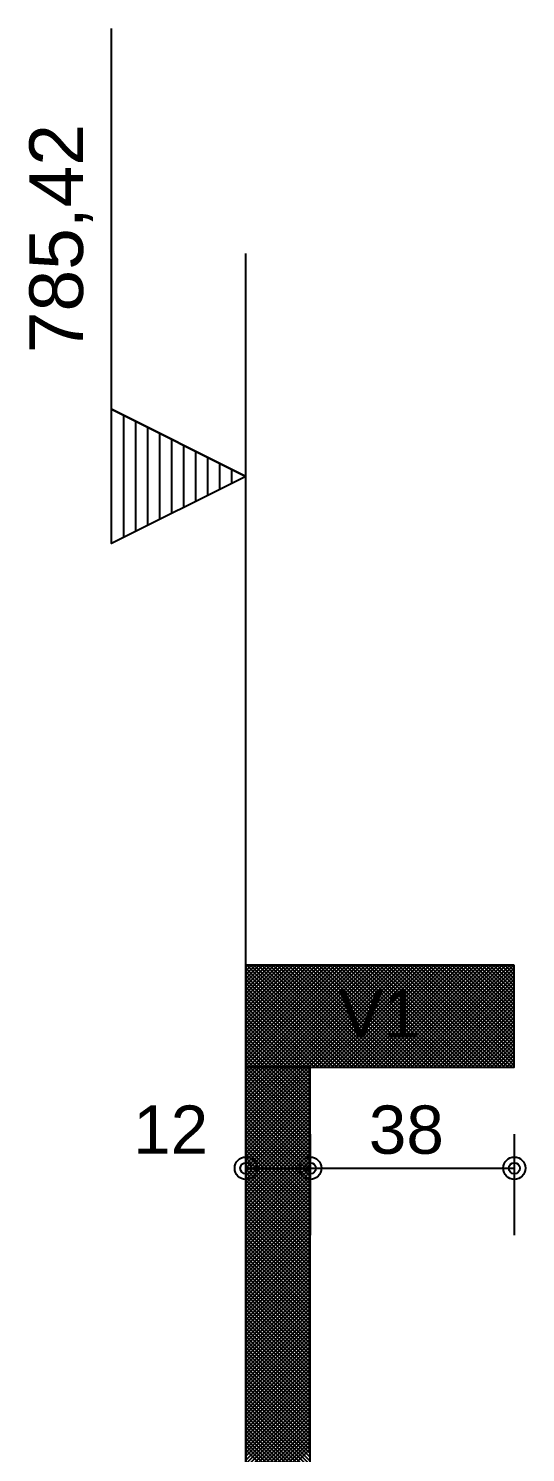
# Model space of a CAD drawing. Extents: x 0 to 119, y 0 to 84.
# Drawn here: x 11.87 to 13.72, y 72.47 to 77.78 of the extents above; entities that cross this region are included whole.
import ezdxf

# ---------------------------------------------------------------- set-up
doc = ezdxf.new("R2010")
doc.units = 0
doc.header["$MEASUREMENT"] = 0
for name, color, linetype in [('1', 3, 'CONTINUOUS'), ('29', 9, 'CONTINUOUS'), ('3', 7, 'CONTINUOUS'), ('32', 250, 'CONTINUOUS'), ('6', 178, 'CONTINUOUS')]:
    doc.layers.add(name, color=color, linetype=linetype)
doc.styles.add('TQS_ARIAL', font='arial.ttf')

msp = doc.modelspace()

# ---------------------------------------------------------------- linework, layer by layer
at = {"layer": '1', "color": 3, "linetype": 'Continuous'}
msp.add_lwpolyline([(12.1805, 76.363036), (12.6805, 76.113036), (12.1805, 75.863036), (12.1805, 76.363036)], dxfattribs=at)
at = {"layer": '29', "color": 9, "linetype": 'Continuous'}
for p, q in [((12.6805, 73.915947), (13.055152, 74.290599)), ((12.6805, 73.93009), (13.04101, 74.290599)), ((12.6805, 73.944232), (13.026868, 74.290599)), ((12.6805, 73.958374), (13.012725, 74.290599)), ((12.6805, 73.972516), (12.998583, 74.290599)), ((12.6805, 73.986658), (12.984441, 74.290599)), ((12.6805, 74.0008), (12.970299, 74.290599)), ((12.6805, 74.014942), (12.956157, 74.290599)), ((12.6805, 74.029084), (12.942015, 74.290599)), ((12.6805, 74.043227), (12.927873, 74.290599)), ((12.6805, 74.057369), (12.913731, 74.290599)), ((12.6805, 74.071511), (12.899588, 74.290599)), ((12.6805, 74.085653), (12.885446, 74.290599)), ((12.6805, 74.099795), (12.871304, 74.290599)), ((12.6805, 74.113937), (12.857162, 74.290599)), ((12.6805, 74.128079), (12.84302, 74.290599)), ((12.6805, 74.142222), (12.828878, 74.290599)), ((12.6805, 74.156364), (12.814736, 74.290599)), ((12.6805, 74.170506), (12.800593, 74.290599)), ((12.6805, 74.184648), (12.786451, 74.290599)), ((12.6805, 74.19879), (12.772309, 74.290599)), ((12.6805, 74.212932), (12.758167, 74.290599)), ((12.6805, 74.227074), (12.744025, 74.290599)), ((12.6805, 74.241216), (12.729883, 74.290599)), ((12.6805, 74.255359), (12.715741, 74.290599)), ((12.6805, 74.269501), (12.701598, 74.290599)), ((12.6805, 74.283643), (12.687456, 74.290599)), ((12.683535, 74.290599), (13.063546, 73.910589)), ((12.689283, 73.910589), (13.069294, 74.290599)), ((12.697677, 74.290599), (13.077688, 73.910589)), ((12.703426, 73.910589), (13.083436, 74.290599)), ((12.711819, 74.290599), (13.09183, 73.910589)), ((12.717568, 73.910589), (13.097578, 74.290599)), ((12.725961, 74.290599), (13.105972, 73.910589)), ((12.73171, 73.910589), (13.11172, 74.290599)), ((12.740104, 74.290599), (13.120114, 73.910589)), ((12.745852, 73.910589), (13.125863, 74.290599)), ((12.754246, 74.290599), (13.134256, 73.910589)), ((12.759994, 73.910589), (13.140005, 74.290599)), ((12.768388, 74.290599), (13.148398, 73.910589)), ((12.774136, 73.910589), (13.154147, 74.290599)), ((12.78253, 74.290599), (13.162541, 73.910589)), ((12.788278, 73.910589), (13.168289, 74.290599)), ((12.796672, 74.290599), (13.176683, 73.910589)), ((12.80242, 73.910589), (13.182431, 74.290599)), ((12.810814, 74.290599), (13.190825, 73.910589)), ((12.816563, 73.910589), (13.196573, 74.290599)), ((12.824956, 74.290599), (13.204967, 73.910589)), ((12.830705, 73.910589), (13.210715, 74.290599)), ((12.839098, 74.290599), (13.219109, 73.910589)), ((12.844847, 73.910589), (13.224857, 74.290599)), ((12.853241, 74.290599), (13.233251, 73.910589)), ((12.858989, 73.910589), (13.239, 74.290599)), ((12.867383, 74.290599), (13.247393, 73.910589)), ((12.873131, 73.910589), (13.253142, 74.290599)), ((12.881525, 74.290599), (13.261535, 73.910589)), ((12.887273, 73.910589), (13.267284, 74.290599)), ((12.895667, 74.290599), (13.275678, 73.910589)), ((12.901415, 73.910589), (13.281426, 74.290599)), ((12.909809, 74.290599), (13.28982, 73.910589)), ((12.915558, 73.910589), (13.295568, 74.290599)), ((12.923951, 74.290599), (13.303962, 73.910589)), ((12.9297, 73.910589), (13.30971, 74.290599)), ((12.938093, 74.290599), (13.318104, 73.910589)), ((12.943842, 73.910589), (13.323852, 74.290599)), ((12.952236, 74.290599), (13.332246, 73.910589)), ((12.957984, 73.910589), (13.337995, 74.290599)), ((12.966378, 74.290599), (13.346388, 73.910589)), ((12.972126, 73.910589), (13.352137, 74.290599)), ((12.98052, 74.290599), (13.36053, 73.910589)), ((12.986268, 73.910589), (13.366279, 74.290599)), ((12.994662, 74.290599), (13.374673, 73.910589)), ((13.00041, 73.910589), (13.380421, 74.290599)), ((13.008804, 74.290599), (13.388815, 73.910589)), ((13.014553, 73.910589), (13.394563, 74.290599)), ((13.022946, 74.290599), (13.402957, 73.910589)), ((13.028695, 73.910589), (13.408705, 74.290599)), ((13.037088, 74.290599), (13.417099, 73.910589)), ((13.042837, 73.910589), (13.422847, 74.290599)), ((13.05123, 74.290599), (13.431241, 73.910589)), ((13.056979, 73.910589), (13.43699, 74.290599)), ((13.065373, 74.290599), (13.445383, 73.910589)), ((13.071121, 73.910589), (13.451132, 74.290599)), ((13.079515, 74.290599), (13.459525, 73.910589)), ((13.085263, 73.910589), (13.465274, 74.290599)), ((13.093657, 74.290599), (13.473668, 73.910589)), ((13.099405, 73.910589), (13.479416, 74.290599)), ((13.107799, 74.290599), (13.48781, 73.910589)), ((13.113547, 73.910589), (13.493558, 74.290599)), ((13.121941, 74.290599), (13.501952, 73.910589)), ((13.12769, 73.910589), (13.5077, 74.290599)), ((13.136083, 74.290599), (13.516094, 73.910589)), ((13.141832, 73.910589), (13.521842, 74.290599)), ((13.150225, 74.290599), (13.530236, 73.910589)), ((13.155974, 73.910589), (13.535984, 74.290599)), ((13.164368, 74.290599), (13.544378, 73.910589)), ((13.170116, 73.910589), (13.550127, 74.290599)), ((13.17851, 74.290599), (13.55852, 73.910589)), ((13.184258, 73.910589), (13.564269, 74.290599)), ((13.192652, 74.290599), (13.572662, 73.910589)), ((13.1984, 73.910589), (13.578411, 74.290599)), ((13.206794, 74.290599), (13.586805, 73.910589)), ((13.212542, 73.910589), (13.592553, 74.290599)), ((13.220936, 74.290599), (13.600947, 73.910589)), ((13.226685, 73.910589), (13.606695, 74.290599)), ((13.235078, 74.290599), (13.615089, 73.910589)), ((13.240827, 73.910589), (13.620837, 74.290599)), ((13.24922, 74.290599), (13.629231, 73.910589)), ((13.254969, 73.910589), (13.634979, 74.290599)), ((13.263363, 74.290599), (13.643373, 73.910589)), ((13.269111, 73.910589), (13.649122, 74.290599)), ((13.277505, 74.290599), (13.657515, 73.910589)), ((13.283253, 73.910589), (13.663264, 74.290599)), ((13.291647, 74.290599), (13.671657, 73.910589)), ((13.297395, 73.910589), (13.677406, 74.290599)), ((13.305789, 74.290599), (13.6805, 73.915888)), ((13.319931, 74.290599), (13.6805, 73.93003)), ((13.334073, 74.290599), (13.6805, 73.944172)), ((13.348215, 74.290599), (13.6805, 73.958314)), ((13.362357, 74.290599), (13.6805, 73.972456)), ((13.3765, 74.290599), (13.6805, 73.986599)), ((13.390642, 74.290599), (13.6805, 74.000741)), ((13.404784, 74.290599), (13.6805, 74.014883)), ((13.418926, 74.290599), (13.6805, 74.029025)), ((13.433068, 74.290599), (13.6805, 74.043167)), ((13.44721, 74.290599), (13.6805, 74.057309)), ((13.461352, 74.290599), (13.6805, 74.071451)), ((13.475495, 74.290599), (13.6805, 74.085594)), ((13.489637, 74.290599), (13.6805, 74.099736)), ((13.503779, 74.290599), (13.6805, 74.113878)), ((13.517921, 74.290599), (13.6805, 74.12802)), ((13.532063, 74.290599), (13.6805, 74.142162)), ((13.546205, 74.290599), (13.6805, 74.156304)), ((13.560347, 74.290599), (13.6805, 74.170446)), ((13.57449, 74.290599), (13.6805, 74.184589)), ((13.588632, 74.290599), (13.6805, 74.198731)), ((13.602774, 74.290599), (13.6805, 74.212873)), ((13.616916, 74.290599), (13.6805, 74.227015)), ((13.631058, 74.290599), (13.6805, 74.241157)), ((13.6452, 74.290599), (13.6805, 74.255299)), ((13.659342, 74.290599), (13.6805, 74.269441)), ((13.673484, 74.290599), (13.6805, 74.283583)), ((12.6805, 74.279492), (13.049403, 73.910589)), ((12.6805, 74.26535), (13.035261, 73.910589)), ((12.6805, 74.251208), (13.021119, 73.910589)), ((12.6805, 74.237065), (13.006977, 73.910589)), ((13.311537, 73.910589), (13.6805, 74.279551)), ((13.325679, 73.910589), (13.6805, 74.265409)), ((13.339822, 73.910589), (13.6805, 74.251267)), ((13.353964, 73.910589), (13.6805, 74.237125)), ((12.6805, 74.222923), (12.992835, 73.910589)), ((12.6805, 74.208781), (12.978693, 73.910589)), ((12.6805, 74.194639), (12.964551, 73.910589)), ((12.6805, 74.180497), (12.950408, 73.910589)), ((13.368106, 73.910589), (13.6805, 74.222983)), ((13.382248, 73.910589), (13.6805, 74.208841)), ((13.39639, 73.910589), (13.6805, 74.194698)), ((13.410532, 73.910589), (13.6805, 74.180556)), ((12.6805, 74.166355), (12.936266, 73.910589)), ((12.6805, 74.152213), (12.922124, 73.910589)), ((12.6805, 74.13807), (12.907982, 73.910589)), ((13.424674, 73.910589), (13.6805, 74.166414)), ((13.438817, 73.910589), (13.6805, 74.152272)), ((13.452959, 73.910589), (13.6805, 74.13813)), ((12.6805, 74.123928), (12.89384, 73.910589)), ((12.6805, 74.109786), (12.879698, 73.910589)), ((12.6805, 74.095644), (12.865556, 73.910589)), ((12.6805, 74.081502), (12.851414, 73.910589)), ((13.467101, 73.910589), (13.6805, 74.123988)), ((13.481243, 73.910589), (13.6805, 74.109846)), ((13.495385, 73.910589), (13.6805, 74.095704)), ((13.509527, 73.910589), (13.6805, 74.081561)), ((12.6805, 74.06736), (12.837271, 73.910589)), ((12.6805, 74.053218), (12.823129, 73.910589)), ((12.6805, 74.039076), (12.808987, 73.910589)), ((12.6805, 74.024933), (12.794845, 73.910589)), ((13.523669, 73.910589), (13.6805, 74.067419)), ((13.537812, 73.910589), (13.6805, 74.053277)), ((13.551954, 73.910589), (13.6805, 74.039135)), ((13.566096, 73.910589), (13.6805, 74.024993)), ((12.6805, 74.010791), (12.780703, 73.910589)), ((12.6805, 73.996649), (12.766561, 73.910589)), ((12.6805, 73.982507), (12.752419, 73.910589)), ((12.6805, 73.968365), (12.738276, 73.910589)), ((13.580238, 73.910589), (13.6805, 74.010851)), ((13.59438, 73.910589), (13.6805, 73.996709)), ((13.608522, 73.910589), (13.6805, 73.982566)), ((13.622664, 73.910589), (13.6805, 73.968424)), ((12.6805, 73.954223), (12.724134, 73.910589)), ((12.6805, 73.940081), (12.709992, 73.910589)), ((12.6805, 73.925938), (12.69585, 73.910589)), ((13.636806, 73.910589), (13.6805, 73.954282)), ((13.650949, 73.910589), (13.6805, 73.94014)), ((13.665091, 73.910589), (13.6805, 73.925998)), ((12.6805, 73.911796), (12.681708, 73.910589)), ((12.6805, 73.675531), (12.915558, 73.910589)), ((12.6805, 73.689673), (12.901415, 73.910589)), ((12.6805, 73.703815), (12.887273, 73.910589)), ((12.6805, 73.717957), (12.873131, 73.910589)), ((12.6805, 73.7321), (12.858989, 73.910589)), ((12.6805, 73.746242), (12.844847, 73.910589)), ((12.6805, 73.760384), (12.830705, 73.910589)), ((12.6805, 73.774526), (12.816563, 73.910589)), ((12.6805, 73.788668), (12.80242, 73.910589)), ((12.6805, 73.80281), (12.788278, 73.910589)), ((12.6805, 73.816952), (12.774136, 73.910589)), ((12.6805, 73.831095), (12.759994, 73.910589)), ((12.6805, 73.845237), (12.745852, 73.910589)), ((12.6805, 73.859379), (12.73171, 73.910589)), ((12.6805, 73.873521), (12.717568, 73.910589)), ((12.6805, 73.887663), (12.703426, 73.910589)), ((12.6805, 73.901805), (12.689283, 73.910589)), ((12.6805, 73.661389), (12.9205, 73.901389)), ((12.6805, 73.897654), (12.9205, 73.657654)), ((12.6805, 73.647247), (12.9205, 73.887247)), ((12.6805, 73.883512), (12.9205, 73.643512)), ((12.6805, 73.633105), (12.9205, 73.873105)), ((12.6805, 73.86937), (12.9205, 73.62937)), ((12.681708, 73.910589), (12.9205, 73.671796)), ((12.69585, 73.910589), (12.9205, 73.685938)), ((12.709992, 73.910589), (12.9205, 73.700081)), ((12.724134, 73.910589), (12.9205, 73.714223)), ((12.738276, 73.910589), (12.9205, 73.728365)), ((12.752419, 73.910589), (12.9205, 73.742507)), ((12.766561, 73.910589), (12.9205, 73.756649)), ((12.780703, 73.910589), (12.9205, 73.770791)), ((12.794845, 73.910589), (12.9205, 73.784933)), ((12.808987, 73.910589), (12.9205, 73.799076)), ((12.823129, 73.910589), (12.9205, 73.813218)), ((12.837271, 73.910589), (12.9205, 73.82736)), ((12.851414, 73.910589), (12.9205, 73.841502)), ((12.865556, 73.910589), (12.9205, 73.855644)), ((12.879698, 73.910589), (12.9205, 73.869786)), ((12.89384, 73.910589), (12.9205, 73.883928)), ((12.907982, 73.910589), (12.9205, 73.89807)), ((13.679233, 73.910589), (13.6805, 73.911856)), ((12.6805, 73.618963), (12.9205, 73.858963)), ((12.6805, 73.855228), (12.9205, 73.615228)), ((12.6805, 73.60482), (12.9205, 73.84482)), ((12.6805, 73.841086), (12.9205, 73.601086)), ((12.6805, 73.590678), (12.9205, 73.830678)), ((12.6805, 73.826943), (12.9205, 73.586943)), ((12.6805, 73.576536), (12.9205, 73.816536)), ((12.6805, 73.812801), (12.9205, 73.572801)), ((12.6805, 73.562394), (12.9205, 73.802394)), ((12.6805, 73.798659), (12.9205, 73.558659)), ((12.6805, 73.548252), (12.9205, 73.788252)), ((12.6805, 73.784517), (12.9205, 73.544517)), ((12.6805, 73.53411), (12.9205, 73.77411)), ((12.6805, 73.770375), (12.9205, 73.530375)), ((12.6805, 73.519968), (12.9205, 73.759968)), ((12.6805, 73.756233), (12.9205, 73.516233)), ((12.6805, 73.505825), (12.9205, 73.745825)), ((12.6805, 73.742091), (12.9205, 73.502091)), ((12.6805, 73.491683), (12.9205, 73.731683)), ((12.6805, 73.727949), (12.9205, 73.487949)), ((12.6805, 73.477541), (12.9205, 73.717541)), ((12.6805, 73.713806), (12.9205, 73.473806)), ((12.6805, 73.463399), (12.9205, 73.703399)), ((12.6805, 73.699664), (12.9205, 73.459664)), ((12.6805, 73.449257), (12.9205, 73.689257)), ((12.6805, 73.685522), (12.9205, 73.445522)), ((12.6805, 73.435115), (12.9205, 73.675115)), ((12.6805, 73.67138), (12.9205, 73.43138)), ((12.6805, 73.420973), (12.9205, 73.660973)), ((12.6805, 73.657238), (12.9205, 73.417238)), ((12.6805, 73.40683), (12.9205, 73.64683)), ((12.6805, 73.643096), (12.9205, 73.403096)), ((12.6805, 73.392688), (12.9205, 73.632688)), ((12.6805, 73.628954), (12.9205, 73.388954)), ((12.6805, 73.378546), (12.9205, 73.618546)), ((12.6805, 73.614811), (12.9205, 73.374811)), ((12.6805, 73.364404), (12.9205, 73.604404)), ((12.6805, 73.600669), (12.9205, 73.360669)), ((12.6805, 73.350262), (12.9205, 73.590262)), ((12.6805, 73.586527), (12.9205, 73.346527)), ((12.6805, 73.33612), (12.9205, 73.57612)), ((12.6805, 73.572385), (12.9205, 73.332385)), ((12.6805, 73.321978), (12.9205, 73.561978)), ((12.6805, 73.558243), (12.9205, 73.318243)), ((12.6805, 73.307836), (12.9205, 73.547836)), ((12.6805, 73.544101), (12.9205, 73.304101)), ((12.6805, 73.293693), (12.9205, 73.533693)), ((12.6805, 73.529959), (12.9205, 73.289959)), ((12.6805, 73.279551), (12.9205, 73.519551)), ((12.6805, 73.515817), (12.9205, 73.275817)), ((12.6805, 73.265409), (12.9205, 73.505409)), ((12.6805, 73.501674), (12.9205, 73.261674)), ((12.6805, 73.251267), (12.9205, 73.491267)), ((12.6805, 73.487532), (12.9205, 73.247532)), ((12.6805, 73.237125), (12.9205, 73.477125)), ((12.6805, 73.47339), (12.9205, 73.23339)), ((12.6805, 73.222983), (12.9205, 73.462983)), ((12.6805, 73.459248), (12.9205, 73.219248)), ((12.6805, 73.208841), (12.9205, 73.448841)), ((12.6805, 73.445106), (12.9205, 73.205106)), ((12.6805, 73.194698), (12.9205, 73.434698)), ((12.6805, 73.430964), (12.9205, 73.190964)), ((12.6805, 73.180556), (12.9205, 73.420556)), ((12.6805, 73.416822), (12.9205, 73.176822)), ((12.6805, 73.166414), (12.9205, 73.406414)), ((12.6805, 73.402679), (12.9205, 73.162679)), ((12.6805, 73.152272), (12.9205, 73.392272)), ((12.6805, 73.388537), (12.9205, 73.148537)), ((12.6805, 73.13813), (12.9205, 73.37813)), ((12.6805, 73.374395), (12.9205, 73.134395)), ((12.6805, 73.123988), (12.9205, 73.363988)), ((12.6805, 73.360253), (12.9205, 73.120253)), ((12.6805, 73.109846), (12.9205, 73.349846)), ((12.6805, 73.346111), (12.9205, 73.106111)), ((12.6805, 73.095704), (12.9205, 73.335704)), ((12.6805, 73.331969), (12.9205, 73.091969)), ((12.6805, 73.081561), (12.9205, 73.321561)), ((12.6805, 73.317827), (12.9205, 73.077827)), ((12.6805, 73.067419), (12.9205, 73.307419)), ((12.6805, 73.303684), (12.9205, 73.063684)), ((12.6805, 73.053277), (12.9205, 73.293277)), ((12.6805, 73.289542), (12.9205, 73.049542)), ((12.6805, 73.039135), (12.9205, 73.279135)), ((12.6805, 73.2754), (12.9205, 73.0354)), ((12.6805, 73.024993), (12.9205, 73.264993)), ((12.6805, 73.261258), (12.9205, 73.021258)), ((12.6805, 73.010851), (12.9205, 73.250851)), ((12.6805, 73.247116), (12.9205, 73.007116)), ((12.6805, 72.996709), (12.9205, 73.236709)), ((12.6805, 73.232974), (12.9205, 72.992974)), ((12.6805, 72.982566), (12.9205, 73.222566)), ((12.6805, 73.218832), (12.9205, 72.978832)), ((12.6805, 72.968424), (12.9205, 73.208424)), ((12.6805, 73.20469), (12.9205, 72.96469)), ((12.6805, 72.954282), (12.9205, 73.194282)), ((12.6805, 73.190547), (12.9205, 72.950547)), ((12.6805, 72.94014), (12.9205, 73.18014)), ((12.6805, 73.176405), (12.9205, 72.936405)), ((12.6805, 72.925998), (12.9205, 73.165998)), ((12.6805, 73.162263), (12.9205, 72.922263)), ((12.6805, 72.911856), (12.9205, 73.151856)), ((12.6805, 73.148121), (12.9205, 72.908121)), ((12.6805, 72.897714), (12.9205, 73.137714)), ((12.6805, 73.133979), (12.9205, 72.893979)), ((12.6805, 72.883571), (12.9205, 73.123571)), ((12.6805, 73.119837), (12.9205, 72.879837)), ((12.6805, 72.869429), (12.9205, 73.109429)), ((12.6805, 73.105695), (12.9205, 72.865695)), ((12.6805, 72.855287), (12.9205, 73.095287)), ((12.6805, 73.091552), (12.9205, 72.851552)), ((12.6805, 72.841145), (12.9205, 73.081145)), ((12.6805, 73.07741), (12.9205, 72.83741)), ((12.6805, 72.827003), (12.9205, 73.067003)), ((12.6805, 73.063268), (12.9205, 72.823268)), ((12.6805, 72.812861), (12.9205, 73.052861)), ((12.6805, 73.049126), (12.9205, 72.809126)), ((12.6805, 72.798719), (12.9205, 73.038719)), ((12.6805, 73.034984), (12.9205, 72.794984)), ((12.6805, 72.784577), (12.9205, 73.024577)), ((12.6805, 73.020842), (12.9205, 72.780842)), ((12.6805, 72.770434), (12.9205, 73.010434)), ((12.6805, 73.0067), (12.9205, 72.7667)), ((12.6805, 72.756292), (12.9205, 72.996292)), ((12.6805, 72.992557), (12.9205, 72.752557)), ((12.6805, 72.74215), (12.9205, 72.98215)), ((12.6805, 72.978415), (12.9205, 72.738415)), ((12.6805, 72.728008), (12.9205, 72.968008)), ((12.6805, 72.964273), (12.9205, 72.724273)), ((12.6805, 72.713866), (12.9205, 72.953866)), ((12.6805, 72.950131), (12.9205, 72.710131)), ((12.6805, 72.699724), (12.9205, 72.939724)), ((12.6805, 72.935989), (12.9205, 72.695989)), ((12.6805, 72.685582), (12.9205, 72.925582)), ((12.6805, 72.921847), (12.9205, 72.681847)), ((12.6805, 72.671439), (12.9205, 72.911439)), ((12.6805, 72.907705), (12.9205, 72.667705)), ((12.6805, 72.657297), (12.9205, 72.897297)), ((12.6805, 72.893563), (12.9205, 72.653563)), ((12.6805, 72.643155), (12.9205, 72.883155)), ((12.6805, 72.87942), (12.9205, 72.63942)), ((12.6805, 72.629013), (12.9205, 72.869013)), ((12.6805, 72.865278), (12.9205, 72.625278)), ((12.6805, 72.614871), (12.9205, 72.854871)), ((12.6805, 72.851136), (12.9205, 72.611136)), ((12.6805, 72.600729), (12.9205, 72.840729)), ((12.6805, 72.836994), (12.9205, 72.596994)), ((12.6805, 72.586587), (12.9205, 72.826587)), ((12.6805, 72.822852), (12.9205, 72.582852)), ((12.6805, 72.572444), (12.9205, 72.812444)), ((12.6805, 72.80871), (12.9205, 72.56871)), ((12.6805, 72.558302), (12.9205, 72.798302)), ((12.6805, 72.794568), (12.9205, 72.554568)), ((12.6805, 72.54416), (12.9205, 72.78416)), ((12.6805, 72.780425), (12.9205, 72.540425)), ((12.6805, 72.530018), (12.9205, 72.770018)), ((12.6805, 72.766283), (12.9205, 72.526283)), ((12.6805, 72.515876), (12.9205, 72.755876)), ((12.6805, 72.752141), (12.9205, 72.512141)), ((12.6805, 72.501734), (12.9205, 72.741734)), ((12.6805, 72.737999), (12.9205, 72.497999)), ((12.6805, 72.487592), (12.9205, 72.727592)), ((12.6805, 72.723857), (12.9205, 72.483857)), ((12.6805, 72.47345), (12.9205, 72.71345)), ((12.6805, 72.709715), (12.9205, 72.469715)), ((12.6805, 72.459307), (12.9205, 72.699307)), ((12.6805, 72.695573), (12.9205, 72.455573)), ((12.6805, 72.445165), (12.9205, 72.685165)), ((12.6805, 72.681431), (12.9205, 72.441431)), ((12.6805, 72.431023), (12.9205, 72.671023)), ((12.6805, 72.667288), (12.9205, 72.427288)), ((12.6805, 72.416881), (12.9205, 72.656881)), ((12.6805, 72.653146), (12.9205, 72.413146)), ((12.6805, 72.402739), (12.9205, 72.642739)), ((12.6805, 72.639004), (12.9205, 72.399004)), ((12.6805, 72.388597), (12.9205, 72.628597)), ((12.6805, 72.624862), (12.9205, 72.384862)), ((12.6805, 72.374455), (12.9205, 72.614455)), ((12.6805, 72.61072), (12.9205, 72.37072)), ((12.6805, 72.360312), (12.9205, 72.600312)), ((12.6805, 72.596578), (12.9205, 72.356578)), ((12.6805, 72.34617), (12.9205, 72.58617)), ((12.6805, 72.582436), (12.9205, 72.342436)), ((12.6805, 72.332028), (12.9205, 72.572028)), ((12.6805, 72.568293), (12.9205, 72.328293)), ((12.6805, 72.317886), (12.9205, 72.557886)), ((12.6805, 72.554151), (12.9205, 72.314151)), ((12.6805, 72.303744), (12.9205, 72.543744)), ((12.6805, 72.540009), (12.9205, 72.300009)), ((12.6805, 72.289602), (12.9205, 72.529602)), ((12.6805, 72.525867), (12.9205, 72.285867)), ((12.6805, 72.27546), (12.9205, 72.51546)), ((12.6805, 72.511725), (12.9205, 72.271725)), ((12.6805, 72.261318), (12.9205, 72.501318)), ((12.6805, 72.497583), (12.9205, 72.257583)), ((12.6805, 72.247175), (12.9205, 72.487175)), ((12.6805, 72.483441), (12.9205, 72.243441))]:
    msp.add_line(p, q, dxfattribs=at)
for points in [[(13.6805, 74.290599), (12.6805, 74.290599), (12.6805, 73.910589), (13.6805, 73.910589), (13.6805, 74.290599)], [(12.9205, 73.910589), (12.6805, 73.910589), (12.6805, 67.119899), (12.9205, 67.119899), (12.9205, 73.910589)]]:
    msp.add_lwpolyline(points, dxfattribs=at)
at = {"layer": '3', "color": 7, "linetype": 'Continuous'}
for p, q in [((12.1805, 75.863036), (12.1805, 77.783035)), ((12.6805, 33.255544), (12.6805, 76.943834)), ((12.6805, 76.113036), (12.1805, 76.363036)), ((12.225092, 76.34074), (12.225092, 75.885331)), ((12.269683, 76.318444), (12.269683, 75.907627)), ((12.314275, 76.296148), (12.314275, 75.929922)), ((12.358866, 76.273853), (12.358866, 75.952218)), ((12.403457, 76.251557), (12.403458, 75.974514)), ((12.448049, 76.229262), (12.448049, 75.996809)), ((12.492641, 76.206966), (12.49264, 76.019105)), ((12.537233, 76.18467), (12.537232, 76.041401)), ((12.581824, 76.162374), (12.581824, 76.063696)), ((12.6805, 76.113036), (12.1805, 75.863036)), ((12.626415, 76.140079), (12.626415, 76.085993))]:
    msp.add_line(p, q, dxfattribs=at)
at = {"layer": '32', "color": 250, "linetype": 'Continuous'}
for p, q in [((12.6805, 74.290599), (12.6805, 74.290599)), ((12.6805, 74.040599), (12.6805, 73.283228)), ((12.9205, 73.910589), (12.9205, 73.910589)), ((12.9205, 73.910589), (12.9205, 73.910589)), ((13.6805, 73.910589), (13.6805, 73.910589)), ((12.9205, 73.660589), (12.9205, 73.283228)), ((12.9205, 73.660589), (12.9205, 73.283228)), ((13.6805, 73.660589), (13.6805, 73.283228)), ((12.6805, 73.533228), (12.9205, 73.533228)), ((12.9205, 73.533228), (13.6805, 73.533228))]:
    msp.add_line(p, q, dxfattribs=at)
for centre, radius in [((12.6805, 73.533228), 0.041625), ((12.6805, 73.533228), 0.02075), ((12.9205, 73.533228), 0.041625), ((12.9205, 73.533228), 0.041625), ((12.9205, 73.533228), 0.02075), ((12.9205, 73.533228), 0.02075), ((13.6805, 73.533228), 0.041625), ((13.6805, 73.533228), 0.02075)]:
    msp.add_circle(centre, radius, dxfattribs=at)
at = {"layer": '6', "color": 178, "linetype": 'Continuous'}
for p, q in [((13.6805, 74.290599), (12.6805, 74.290599)), ((12.6805, 74.290599), (12.6805, 67.119899)), ((13.6805, 73.910589), (13.6805, 74.290599)), ((12.9205, 67.119899), (12.9205, 73.910589)), ((12.9205, 73.910589), (13.6805, 73.910589))]:
    msp.add_line(p, q, dxfattribs=at)

# ---------------------------------------------------------------- texts
at = {"layer": '3', "color": 7, "linetype": 'Continuous', "style": 'TQS_ARIAL'}
msp.add_text('785,42', height=0.2, rotation=90, dxfattribs=at).set_placement((12.073753, 76.572303))
at = {"layer": '32', "color": 250, "linetype": 'Continuous', "style": 'TQS_ARIAL'}
for s, p in [('V1', (13.025282, 74.019505)), ('12', (12.2605, 73.587228)), ('38', (13.1385, 73.587228))]:
    msp.add_text(s, height=0.18, dxfattribs=at).set_placement(p)

doc.saveas('drawing.dxf')
